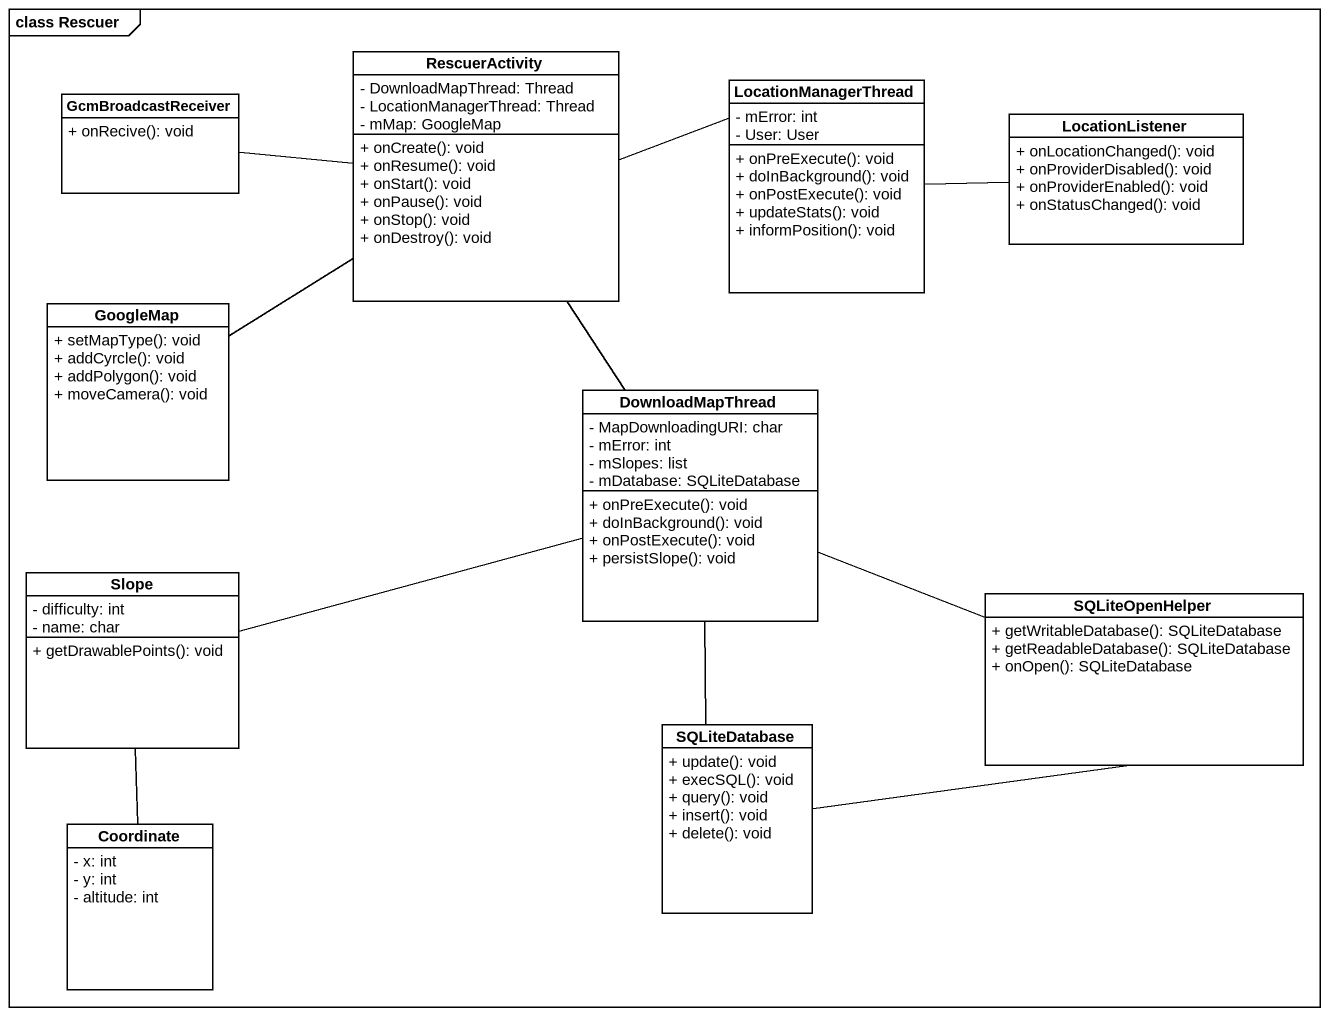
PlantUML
@startuml
mainframe class Rescuer
hide circle
hide empty members
skinparam classAttributeIconSize 0
class RescuerActivity {
  - DownloadMapThread: Thread
  - LocationManagerThread: Thread
  - mMap: GoogleMap
  + onCreate(): void
  + onResume(): void
  + onStart(): void
  + onPause(): void
  + onStop(): void
  + onDestroy(): void
}
class GcmBroadcastReceiver {
  + onRecive(): void
}
class LocationManagerThread {
  - mError: int
  - User: User
  + onPreExecute(): void
  + doInBackground(): void
  + onPostExecute(): void
  + updateStats(): void
  + informPosition(): void
}
class LocationListener {
  + onLocationChanged(): void
  + onProviderDisabled(): void
  + onProviderEnabled(): void
  + onStatusChanged(): void
}
class GoogleMap {
  + setMapType(): void
  + addCyrcle(): void
  + addPolygon(): void
  + moveCamera(): void
}
class DownloadMapThread {
  - MapDownloadingURI: char
  - mError: int
  - mSlopes: list
  - mDatabase: SQLiteDatabase
  + onPreExecute(): void
  + doInBackground(): void
  + onPostExecute(): void
  + persistSlope(): void
}
class Slope {
  - difficulty: int
  - name: char
  + getDrawablePoints(): void
}
class SQLiteOpenHelper {
  + getWritableDatabase(): SQLiteDatabase
  + getReadableDatabase(): SQLiteDatabase
  + onOpen(): SQLiteDatabase
}
class SQLiteDatabase {
  + update(): void
  + execSQL(): void
  + query(): void
  + insert(): void
  + delete(): void
}
class Coordinate {
  - x: int
  - y: int
  - altitude: int
}
RescuerActivity -left- GcmBroadcastReceiver
RescuerActivity -right- LocationManagerThread
RescuerActivity -- GoogleMap
RescuerActivity -- DownloadMapThread
LocationListener -left- LocationManagerThread
DownloadMapThread -left- Slope
DownloadMapThread -right- SQLiteOpenHelper
DownloadMapThread -- SQLiteDatabase
Slope -- Coordinate
SQLiteOpenHelper -left- SQLiteDatabase
@enduml
